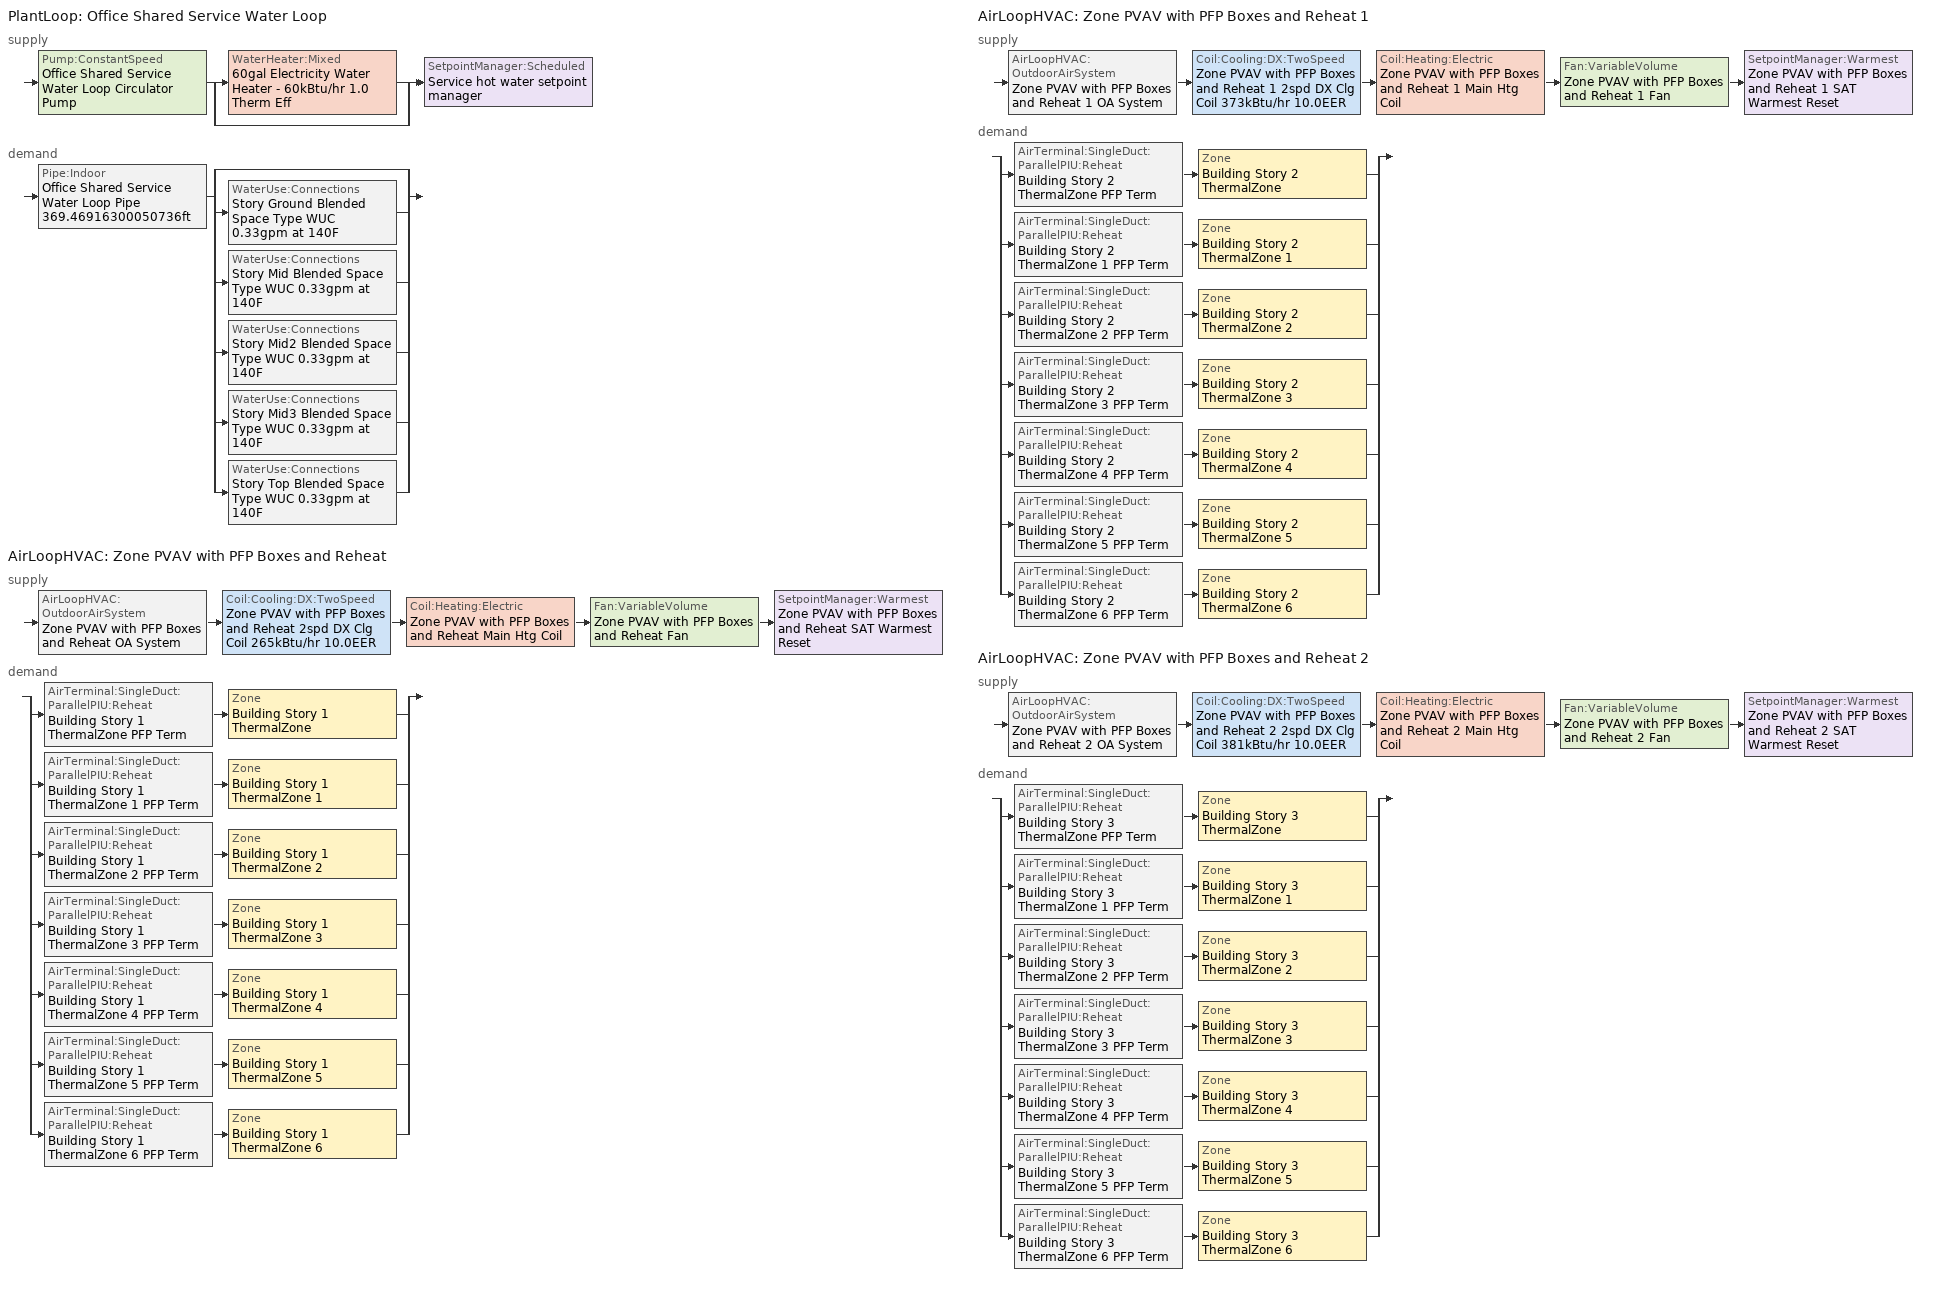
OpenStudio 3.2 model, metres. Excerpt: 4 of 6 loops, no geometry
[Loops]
PlantLoop 'Office Shared Service Water Loop'
 supply: Pump:ConstantSpeed 'Office Shared Service Water Loop Circulator Pump' > split
  | WaterHeater:Mixed '60gal Electricity Water Heater - 60kBtu/hr 1.0 Therm Eff'
  | bypass
  join > SetpointManager:Scheduled 'Service hot water setpoint manager'
 demand: Pipe:Indoor 'Office Shared Service Water Loop Pipe 369.46916300050736ft' > split
  | bypass
  | WaterUse:Connections 'Story Ground Blended Space Type WUC 0.33gpm at 140F'
  | WaterUse:Connections 'Story Mid Blended Space Type WUC 0.33gpm at 140F'
  | WaterUse:Connections 'Story Mid2 Blended Space Type WUC 0.33gpm at 140F'
  | WaterUse:Connections 'Story Mid3 Blended Space Type WUC 0.33gpm at 140F'
  | WaterUse:Connections 'Story Top Blended Space Type WUC 0.33gpm at 140F'
AirLoopHVAC 'Zone PVAV with PFP Boxes and Reheat'
 supply: AirLoopHVAC:OutdoorAirSystem 'Zone PVAV with PFP Boxes and Reheat OA System' > Coil:Cooling:DX:TwoSpeed 'Zone PVAV with PFP Boxes and Reheat 2spd DX Clg Coil 265kBtu/hr 10.0EER' > Coil:Heating:Electric 'Zone PVAV with PFP Boxes and Reheat Main Htg Coil' > Fan:VariableVolume 'Zone PVAV with PFP Boxes and Reheat Fan' > SetpointManager:Warmest 'Zone PVAV with PFP Boxes and Reheat SAT Warmest Reset'
 demand: split
  | AirTerminal:SingleDuct:ParallelPIU:Reheat 'Building Story 1 ThermalZone PFP Term' > Zone 'Building Story 1 ThermalZone'
  | AirTerminal:SingleDuct:ParallelPIU:Reheat 'Building Story 1 ThermalZone 1 PFP Term' > Zone 'Building Story 1 ThermalZone 1'
  | AirTerminal:SingleDuct:ParallelPIU:Reheat 'Building Story 1 ThermalZone 2 PFP Term' > Zone 'Building Story 1 ThermalZone 2'
  | AirTerminal:SingleDuct:ParallelPIU:Reheat 'Building Story 1 ThermalZone 3 PFP Term' > Zone 'Building Story 1 ThermalZone 3'
  | AirTerminal:SingleDuct:ParallelPIU:Reheat 'Building Story 1 ThermalZone 4 PFP Term' > Zone 'Building Story 1 ThermalZone 4'
  | AirTerminal:SingleDuct:ParallelPIU:Reheat 'Building Story 1 ThermalZone 5 PFP Term' > Zone 'Building Story 1 ThermalZone 5'
  | AirTerminal:SingleDuct:ParallelPIU:Reheat 'Building Story 1 ThermalZone 6 PFP Term' > Zone 'Building Story 1 ThermalZone 6'
AirLoopHVAC 'Zone PVAV with PFP Boxes and Reheat 1'
 supply: AirLoopHVAC:OutdoorAirSystem 'Zone PVAV with PFP Boxes and Reheat 1 OA System' > Coil:Cooling:DX:TwoSpeed 'Zone PVAV with PFP Boxes and Reheat 1 2spd DX Clg Coil 373kBtu/hr 10.0EER' > Coil:Heating:Electric 'Zone PVAV with PFP Boxes and Reheat 1 Main Htg Coil' > Fan:VariableVolume 'Zone PVAV with PFP Boxes and Reheat 1 Fan' > SetpointManager:Warmest 'Zone PVAV with PFP Boxes and Reheat 1 SAT Warmest Reset'
 demand: split
  | AirTerminal:SingleDuct:ParallelPIU:Reheat 'Building Story 2 ThermalZone PFP Term' > Zone 'Building Story 2 ThermalZone'
  | AirTerminal:SingleDuct:ParallelPIU:Reheat 'Building Story 2 ThermalZone 1 PFP Term' > Zone 'Building Story 2 ThermalZone 1'
  | AirTerminal:SingleDuct:ParallelPIU:Reheat 'Building Story 2 ThermalZone 2 PFP Term' > Zone 'Building Story 2 ThermalZone 2'
  | AirTerminal:SingleDuct:ParallelPIU:Reheat 'Building Story 2 ThermalZone 3 PFP Term' > Zone 'Building Story 2 ThermalZone 3'
  | AirTerminal:SingleDuct:ParallelPIU:Reheat 'Building Story 2 ThermalZone 4 PFP Term' > Zone 'Building Story 2 ThermalZone 4'
  | AirTerminal:SingleDuct:ParallelPIU:Reheat 'Building Story 2 ThermalZone 5 PFP Term' > Zone 'Building Story 2 ThermalZone 5'
  | AirTerminal:SingleDuct:ParallelPIU:Reheat 'Building Story 2 ThermalZone 6 PFP Term' > Zone 'Building Story 2 ThermalZone 6'
AirLoopHVAC 'Zone PVAV with PFP Boxes and Reheat 2'
 supply: AirLoopHVAC:OutdoorAirSystem 'Zone PVAV with PFP Boxes and Reheat 2 OA System' > Coil:Cooling:DX:TwoSpeed 'Zone PVAV with PFP Boxes and Reheat 2 2spd DX Clg Coil 381kBtu/hr 10.0EER' > Coil:Heating:Electric 'Zone PVAV with PFP Boxes and Reheat 2 Main Htg Coil' > Fan:VariableVolume 'Zone PVAV with PFP Boxes and Reheat 2 Fan' > SetpointManager:Warmest 'Zone PVAV with PFP Boxes and Reheat 2 SAT Warmest Reset'
 demand: split
  | AirTerminal:SingleDuct:ParallelPIU:Reheat 'Building Story 3 ThermalZone PFP Term' > Zone 'Building Story 3 ThermalZone'
  | AirTerminal:SingleDuct:ParallelPIU:Reheat 'Building Story 3 ThermalZone 1 PFP Term' > Zone 'Building Story 3 ThermalZone 1'
  | AirTerminal:SingleDuct:ParallelPIU:Reheat 'Building Story 3 ThermalZone 2 PFP Term' > Zone 'Building Story 3 ThermalZone 2'
  | AirTerminal:SingleDuct:ParallelPIU:Reheat 'Building Story 3 ThermalZone 3 PFP Term' > Zone 'Building Story 3 ThermalZone 3'
  | AirTerminal:SingleDuct:ParallelPIU:Reheat 'Building Story 3 ThermalZone 4 PFP Term' > Zone 'Building Story 3 ThermalZone 4'
  | AirTerminal:SingleDuct:ParallelPIU:Reheat 'Building Story 3 ThermalZone 5 PFP Term' > Zone 'Building Story 3 ThermalZone 5'
  | AirTerminal:SingleDuct:ParallelPIU:Reheat 'Building Story 3 ThermalZone 6 PFP Term' > Zone 'Building Story 3 ThermalZone 6'
[Construction]
Copper pipe 0.75in type L with 0.5in fiberglass batt: Fiberglass batt 0.5in, Copper pipe 0.75in type L
[Material] Roughness=Smooth; Thermal Absorptance=0.9; Solar Absorptance=0.7; Visible Absorptance=0.7
Name | Thickness {m} | Conductivity {W/m-K} | Density {kg/m3} | Specific Heat {J/kg-K}
Copper pipe 0.75in type L | 0.001143 | 386 | 8906.27 | 385.1856
Fiberglass batt 0.5in | 0.0127 | 0.0663448 | 11.2129 | 837.36
[Sizing:Zone] Zone Cooling Design Supply Air Temperature Input Method=SupplyAirTemperature; Zone Cooling Design Supply Air Temperature {C}=12.7778; Zone Cooling Design Supply Air Temperature Difference {deltaC}=11.11; Zone Heating Design Supply Air Temperature Input Method=SupplyAirTemperature; Zone Heating Design Supply Air Temperature {C}=40; Zone Heating Design Supply Air Temperature Difference {deltaC}=11.11; Zone Cooling Design Supply Air Humidity Ratio {kg-H2O/kg-air}=0.0085; Zone Heating Design Supply Air Humidity Ratio {kg-H2O/kg-air}=0.008; Cooling Design Air Flow Method=DesignDay; Heating Design Air Flow Method=DesignDay; Account for Dedicated Outdoor Air System=No; Dedicated Outdoor Air System Control Strategy=NeutralSupplyAir; Dedicated Outdoor Air Low Setpoint Temperature for Design {C}=autosize; Dedicated Outdoor Air High Setpoint Temperature for Design {C}=autosize
Building Story 1 ThermalZone; Building Story 1 ThermalZone 1; Building Story 1 ThermalZone 2; Building Story 1 ThermalZone 3; Building Story 1 ThermalZone 4; Building Story 1 ThermalZone 5; Building Story 1 ThermalZone 6; Building Story 2 ThermalZone; Building Story 2 ThermalZone 1; Building Story 2 ThermalZone 2; Building Story 2 ThermalZone 3; Building Story 2 ThermalZone 4; Building Story 2 ThermalZone 5; Building Story 2 ThermalZone 6; Building Story 3 ThermalZone; Building Story 3 ThermalZone 1; Building Story 3 ThermalZone 2; Building Story 3 ThermalZone 3; Building Story 3 ThermalZone 4; Building Story 3 ThermalZone 5; Building Story 3 ThermalZone 6
[Zone equipment]
Building Story 1 ThermalZone: Building Story 1 ThermalZone PFP Term
Building Story 1 ThermalZone 1: Building Story 1 ThermalZone 1 PFP Term
Building Story 1 ThermalZone 2: Building Story 1 ThermalZone 2 PFP Term
Building Story 1 ThermalZone 3: Building Story 1 ThermalZone 3 PFP Term
Building Story 1 ThermalZone 4: Building Story 1 ThermalZone 4 PFP Term
Building Story 1 ThermalZone 5: Building Story 1 ThermalZone 5 PFP Term
Building Story 1 ThermalZone 6: Building Story 1 ThermalZone 6 PFP Term
Building Story 2 ThermalZone: Building Story 2 ThermalZone PFP Term
Building Story 2 ThermalZone 1: Building Story 2 ThermalZone 1 PFP Term
Building Story 2 ThermalZone 2: Building Story 2 ThermalZone 2 PFP Term
Building Story 2 ThermalZone 3: Building Story 2 ThermalZone 3 PFP Term
Building Story 2 ThermalZone 4: Building Story 2 ThermalZone 4 PFP Term
Building Story 2 ThermalZone 5: Building Story 2 ThermalZone 5 PFP Term
Building Story 2 ThermalZone 6: Building Story 2 ThermalZone 6 PFP Term
Building Story 3 ThermalZone: Building Story 3 ThermalZone PFP Term
Building Story 3 ThermalZone 1: Building Story 3 ThermalZone 1 PFP Term
Building Story 3 ThermalZone 2: Building Story 3 ThermalZone 2 PFP Term
Building Story 3 ThermalZone 3: Building Story 3 ThermalZone 3 PFP Term
Building Story 3 ThermalZone 4: Building Story 3 ThermalZone 4 PFP Term
Building Story 3 ThermalZone 5: Building Story 3 ThermalZone 5 PFP Term
Building Story 3 ThermalZone 6: Building Story 3 ThermalZone 6 PFP Term
[WaterUse:Connections] Drain Water Heat Exchanger Type=None; Drain Water Heat Exchanger Destination=Plant
Name | Water Use Equipment Name 1
Story Ground Blended Space Type WUC 0.33gpm at 140F | Story Ground Blended Space Type Service Water Use 0.33gpm at 140F
Story Mid Blended Space Type WUC 0.33gpm at 140F | Story Mid Blended Space Type Service Water Use 0.33gpm at 140F
Story Mid2 Blended Space Type WUC 0.33gpm at 140F | Story Mid2 Blended Space Type Service Water Use 0.33gpm at 140F
Story Mid3 Blended Space Type WUC 0.33gpm at 140F | Story Mid3 Blended Space Type Service Water Use 0.33gpm at 140F
Story Top Blended Space Type WUC 0.33gpm at 140F | Story Top Blended Space Type Service Water Use 0.33gpm at 140F
[WaterUse:Equipment:Definition] Peak Flow Rate {m3/s}=2.09476e-05; Sensible Fraction Schedule=Fraction Sensible - 0.2; Latent Fraction Schedule=Fraction Latent - 0.05
Name | Target Temperature Schedule
Story Ground Blended Space Type Service Water Use Def 0.33gpm | Mixed Water At Faucet Temp - 140F
Story Mid Blended Space Type Service Water Use Def 0.33gpm | Mixed Water At Faucet Temp - 140F 1
Story Mid2 Blended Space Type Service Water Use Def 0.33gpm | Mixed Water At Faucet Temp - 140F 2
Story Mid3 Blended Space Type Service Water Use Def 0.33gpm | Mixed Water At Faucet Temp - 140F 3
Story Top Blended Space Type Service Water Use Def 0.33gpm | Mixed Water At Faucet Temp - 140F 4
[WaterUse:Equipment] Flow Rate Fraction Schedule=OfficeMedium BLDG_SWH_SCH
Name | Water Use Equipment Definition
Story Ground Blended Space Type Service Water Use 0.33gpm at 140F | Story Ground Blended Space Type Service Water Use Def 0.33gpm
Story Mid Blended Space Type Service Water Use 0.33gpm at 140F | Story Mid Blended Space Type Service Water Use Def 0.33gpm
Story Mid2 Blended Space Type Service Water Use 0.33gpm at 140F | Story Mid2 Blended Space Type Service Water Use Def 0.33gpm
Story Mid3 Blended Space Type Service Water Use 0.33gpm at 140F | Story Mid3 Blended Space Type Service Water Use Def 0.33gpm
Story Top Blended Space Type Service Water Use 0.33gpm at 140F | Story Top Blended Space Type Service Water Use Def 0.33gpm
[PlantLoop]
Office Shared Service Water Loop: Glycol Concentration=0; Maximum Loop Temperature {C}=60; Minimum Loop Temperature {C}=10; Plant Loop Volume {m3}=Autocalculate; Load Distribution Scheme=Optimal
[Sizing:Plant]
Office Shared Service Water Loop: Loop Type=Heating; Design Loop Exit Temperature {C}=60; Loop Design Temperature Difference {deltaC}=5; Sizing Option=NonCoincident; Zone Timesteps in Averaging Window=1; Coincident Sizing Factor Mode=None
[SetpointManager:Scheduled]
Service hot water setpoint manager: Control Variable=Temperature; Schedule=Service Water Loop Temp - 140F; Setpoint Node or NodeList=Office Shared Service Water Loop Supply Outlet Node
[Pump:ConstantSpeed]
Office Shared Service Water Loop Circulator Pump: Rated Flow Rate {m3/s}=autosize; Rated Pump Head {Pa}=29890.7; Rated Power Consumption {W}=autosize; Motor Efficiency=0.7; Fraction of Motor Inefficiencies to Fluid Stream=0; Pump Control Type=Intermittent; Design Power Sizing Method=PowerPerFlowPerPressure; Design Electric Power per Unit Flow Rate {W/(m3/s)}=348701.1; Design Shaft Power per Unit Flow Rate per Unit Head {W-s/m3-Pa}=1.28205
[WaterHeater:Mixed]
60gal Electricity Water Heater - 60kBtu/hr 1.0 Therm Eff: Tank Volume {m3}=0.225668; Setpoint Temperature Schedule=Service Water Loop Temp - 140F; Deadband Temperature Difference {deltaC}=2; Maximum Temperature Limit {C}=60; Heater Control Type=Cycle; Heater Maximum Capacity {W}=17471.5; Heater Fuel Type=Electricity; Heater Thermal Efficiency=1; Off Cycle Parasitic Fuel Consumption Rate {W}=0; Off Cycle Parasitic Fuel Type=Electricity; Off Cycle Parasitic Heat Fraction to Tank=0; On Cycle Parasitic Fuel Consumption Rate {W}=0; On Cycle Parasitic Fuel Type=Electricity; On Cycle Parasitic Heat Fraction to Tank=0; Ambient Temperature Indicator=Schedule; Ambient Temperature Schedule=Water Heater Ambient Temp Schedule - 71.6f; Off Cycle Loss Coefficient to Ambient Temperature {W/K}=79.0106; On Cycle Loss Coefficient to Ambient Temperature {W/K}=79.0106; Use Side Effectiveness=1; Source Side Effectiveness=1; Use Side Design Flow Rate {m3/s}=autosize; Source Side Design Flow Rate {m3/s}=autosize; Indirect Water Heating Recovery Time {hr}=1.5; Source Side Flow Control Mode=IndirectHeatPrimarySetpoint
[Pipe:Indoor]
Office Shared Service Water Loop Pipe 369.46916300050736ft: Construction=Copper pipe 0.75in type L with 0.5in fiberglass batt; Environment Type=Schedule; Ambient Temperature Schedule=Office Shared Service Water Loop Piping Air Temp - 70F; Ambient Air Velocity Schedule=Office Shared Service Water Loop Piping Air Velocity - 0.67mph; Pipe Inside Diameter {m}=0.019939; Pipe Length {m}=112.614
[AirLoopHVAC] Design Supply Air Flow Rate {m3/s}=autosize; Design Return Air Flow Fraction of Supply Air Flow=1
Name | Availability Schedule
Zone PVAV with PFP Boxes and Reheat | Zone PVAV with PFP Boxes and Reheat Occ Sch
Zone PVAV with PFP Boxes and Reheat 1 | Zone PVAV with PFP Boxes and Reheat 1 Occ Sch
Zone PVAV with PFP Boxes and Reheat 2 | Zone PVAV with PFP Boxes and Reheat 2 Occ Sch
[Sizing:System] Type of Load to Size On=Sensible; Central Heating Maximum System Air Flow Ratio=0.3; Preheat Design Temperature {C}=7.22222; Preheat Design Humidity Ratio {kg-H2O/kg-Air}=0.008; Precool Design Temperature {C}=12.7778; Precool Design Humidity Ratio {kg-H2O/kg-Air}=0.008; Central Cooling Design Supply Air Temperature {C}=12.7778; Central Heating Design Supply Air Temperature {C}=12.7778; Sizing Option=Coincident; 100% Outdoor Air in Cooling=No; 100% Outdoor Air in Heating=No; Central Cooling Design Supply Air Humidity Ratio {kg-H2O/kg-Air}=0.0085; Central Heating Design Supply Air Humidity Ratio {kg-H2O/kg-Air}=0.008; Cooling Design Air Flow Method=DesignDay; Cooling Design Air Flow Rate {m3/s}=0; Heating Design Air Flow Method=DesignDay; Heating Design Air Flow Rate {m3/s}=0; System Outdoor Air Method=ZoneSum; Zone Maximum Outdoor Air Fraction=1; Cooling Supply Air Flow Rate Per Floor Area {m3/s-m2}=0.00996765; Cooling Fraction of Autosized Cooling Supply Air Flow Rate=1; Cooling Supply Air Flow Rate Per Unit Cooling Capacity {m3/s-W}=3.94755e-05; Heating Supply Air Flow Rate Per Floor Area {m3/s-m2}=0.00996765; Heating Fraction of Autosized Heating Supply Air Flow Rate=1; Heating Fraction of Autosized Cooling Supply Air Flow Rate=1; Heating Supply Air Flow Rate Per Unit Heating Capacity {m3/s-W}=3.15882e-05; Cooling Design Capacity Method=CoolingDesignCapacity; Cooling Design Capacity {W}=autosize; Cooling Design Capacity Per Floor Area {W/m2}=234.7; Fraction of Autosized Cooling Design Capacity=1; Heating Design Capacity Method=HeatingDesignCapacity; Heating Design Capacity {W}=autosize; Heating Design Capacity Per Floor Area {W/m2}=157; Fraction of Autosized Heating Design Capacity=1; Central Cooling Capacity Control Method=OnOff
Name | Design Outdoor Air Flow Rate {m3/s}
Zone PVAV with PFP Boxes and Reheat | 1.29113
Zone PVAV with PFP Boxes and Reheat 1 | 0.860909
Zone PVAV with PFP Boxes and Reheat 2 | 0.865354
[Fan:VariableVolume] Availability Schedule=Always On Discrete; Pressure Rise {Pa}=1389.92; Maximum Flow Rate {m3/s}=Autosize; Fan Power Minimum Flow Rate Input Method=Fraction; Fan Power Minimum Flow Fraction=0.25; Fan Power Minimum Air Flow Rate {m3/s}=0; Motor In Airstream Fraction=1; Fan Power Coefficient 1=0.04076; Fan Power Coefficient 2=0.0881; Fan Power Coefficient 3=-0.0729; Fan Power Coefficient 4=0.9437; Fan Power Coefficient 5=0
Name | Fan Total Efficiency | Motor Efficiency
Zone PVAV with PFP Boxes and Reheat Fan | 0.6006 | 0.924
Zone PVAV with PFP Boxes and Reheat 1 Fan; Zone PVAV with PFP Boxes and Reheat 2 Fan | 0.6045 | 0.93
[Coil:Heating:Electric] Availability Schedule=Always On Discrete
Name | Efficiency
Zone PVAV with PFP Boxes and Reheat Main Htg Coil; Zone PVAV with PFP Boxes and Reheat 1 Main Htg Coil; Zone PVAV with PFP Boxes and Reheat 2 Main Htg Coil | 0.9
Building Story 1 ThermalZone Electric Reheat Coil; Building Story 1 ThermalZone 1 Electric Reheat Coil; Building Story 1 ThermalZone 2 Electric Reheat Coil; Building Story 1 ThermalZone 3 Electric Reheat Coil; Building Story 1 ThermalZone 4 Electric Reheat Coil; Building Story 1 ThermalZone 5 Electric Reheat Coil; Building Story 1 ThermalZone 6 Electric Reheat Coil; Building Story 2 ThermalZone Electric Reheat Coil; Building Story 2 ThermalZone 1 Electric Reheat Coil; Building Story 2 ThermalZone 2 Electric Reheat Coil; Building Story 2 ThermalZone 3 Electric Reheat Coil; Building Story 2 ThermalZone 4 Electric Reheat Coil; Building Story 2 ThermalZone 5 Electric Reheat Coil; Building Story 2 ThermalZone 6 Electric Reheat Coil; Building Story 3 ThermalZone Electric Reheat Coil; Building Story 3 ThermalZone 1 Electric Reheat Coil; Building Story 3 ThermalZone 2 Electric Reheat Coil; Building Story 3 ThermalZone 3 Electric Reheat Coil; Building Story 3 ThermalZone 4 Electric Reheat Coil; Building Story 3 ThermalZone 5 Electric Reheat Coil; Building Story 3 ThermalZone 6 Electric Reheat Coil | 1
[Coil:Cooling:DX:TwoSpeed] Availability Schedule=Always On Discrete; Rated High Speed Total Cooling Capacity {W}=Autosize; Rated High Speed Sensible Heat Ratio=Autosize; Rated High Speed COP {W/W}=3.46588; Rated High Speed Air Flow Rate {m3/s}=Autosize; Unit Internal Static Air Pressure {Pa}=773.3; Total Cooling Capacity Function of Temperature Curve=PSZ-AC_Unitary_PackagecoolCapFT; Total Cooling Capacity Function of Flow Fraction Curve=PSZ-AC_Unitary_PackagecoolFFF; Energy Input Ratio Function of Temperature Curve=PSZ-AC DX Unitary Package EIRFT; Energy Input Ratio Function of Flow Fraction Curve=PSZ-AC_Unitary_PackagecoolEIRFFF; Part Load Fraction Correlation Curve=PSZ-AC_Unitary_PackagecoolPLR; Rated Low Speed Total Cooling Capacity {W}=Autosize; Rated Low Speed Sensible Heat Ratio=0.69; Rated Low Speed COP {W/W}=3.46588; Low Speed Total Cooling Capacity Function of Temperature Curve=PSZ-AC_Unitary_PackagecoolCapFT; Low Speed Energy Input Ratio Function of Temperature Curve=PSZ-AC DX Unitary Package EIRFT; Condenser Type=AirCooled; Minimum Outdoor Dry-Bulb Temperature for Compressor Operation {C}=-25; High Speed Evaporative Condenser Effectiveness=0; High Speed Evaporative Condenser Air Flow Rate {m3/s}=Autosize; High Speed Evaporative Condenser Pump Rated Power Consumption {W}=Autosize; Low Speed Evaporative Condenser Effectiveness=0; Low Speed Evaporative Condenser Air Flow Rate {m3/s}=Autosize; Low Speed Evaporative Condenser Pump Rated Power Consumption {W}=Autosize; Basin Heater Capacity {W/K}=10; Basin Heater Setpoint Temperature {C}=2
Zone PVAV with PFP Boxes and Reheat 2spd DX Clg Coil 265kBtu/hr 10.0EER; Zone PVAV with PFP Boxes and Reheat 1 2spd DX Clg Coil 373kBtu/hr 10.0EER; Zone PVAV with PFP Boxes and Reheat 2 2spd DX Clg Coil 381kBtu/hr 10.0EER
[Controller:OutdoorAir] Minimum Outdoor Air Flow Rate {m3/s}=autosize; Maximum Outdoor Air Flow Rate {m3/s}=Autosize; Economizer Control Type=DifferentialDryBulb; Economizer Control Action Type=ModulateFlow; Lockout Type=LockoutWithHeating; Minimum Limit Type=FixedMinimum; High Humidity Control=No; Heat Recovery Bypass Control Type=BypassWhenWithinEconomizerLimits
Name | Minimum Outdoor Air Schedule | Controller Mechanical Ventilation
Zone PVAV with PFP Boxes and Reheat OA Controller | Zone PVAV with PFP Boxes and Reheat Occ Sch | Zone PVAV with PFP Boxes and Reheat Vent Controller
Zone PVAV with PFP Boxes and Reheat 1 OA Controller | Zone PVAV with PFP Boxes and Reheat 1 Occ Sch | Zone PVAV with PFP Boxes and Reheat 1 Vent Controller
Zone PVAV with PFP Boxes and Reheat 2 OA Controller | Zone PVAV with PFP Boxes and Reheat 2 Occ Sch | Zone PVAV with PFP Boxes and Reheat 2 Vent Controller
[Controller:MechanicalVentilation] Availability Schedule=Always On Discrete; System Outdoor Air Method=ZoneSum
Zone PVAV with PFP Boxes and Reheat Vent Controller; Zone PVAV with PFP Boxes and Reheat 1 Vent Controller; Zone PVAV with PFP Boxes and Reheat 2 Vent Controller
[AirLoopHVAC:OutdoorAirSystem]
Name | Controller
Zone PVAV with PFP Boxes and Reheat OA System | Zone PVAV with PFP Boxes and Reheat OA Controller
Zone PVAV with PFP Boxes and Reheat 1 OA System | Zone PVAV with PFP Boxes and Reheat 1 OA Controller
Zone PVAV with PFP Boxes and Reheat 2 OA System | Zone PVAV with PFP Boxes and Reheat 2 OA Controller
[Fan:ConstantVolume] Fan Total Efficiency=0.4675; Pressure Rise {Pa}=0; Maximum Flow Rate {m3/s}=AutoSize; Motor Efficiency=0.85; Motor In Airstream Fraction=1
Name | Availability Schedule
Building Story 1 ThermalZone PFP Term Fan; Building Story 1 ThermalZone 1 PFP Term Fan; Building Story 1 ThermalZone 2 PFP Term Fan; Building Story 1 ThermalZone 3 PFP Term Fan; Building Story 1 ThermalZone 4 PFP Term Fan; Building Story 1 ThermalZone 5 PFP Term Fan; Building Story 1 ThermalZone 6 PFP Term Fan | Zone PVAV with PFP Boxes and Reheat Occ Sch
Building Story 2 ThermalZone PFP Term Fan; Building Story 2 ThermalZone 1 PFP Term Fan; Building Story 2 ThermalZone 2 PFP Term Fan; Building Story 2 ThermalZone 3 PFP Term Fan; Building Story 2 ThermalZone 4 PFP Term Fan; Building Story 2 ThermalZone 5 PFP Term Fan; Building Story 2 ThermalZone 6 PFP Term Fan | Zone PVAV with PFP Boxes and Reheat 1 Occ Sch
Building Story 3 ThermalZone PFP Term Fan; Building Story 3 ThermalZone 1 PFP Term Fan; Building Story 3 ThermalZone 2 PFP Term Fan; Building Story 3 ThermalZone 3 PFP Term Fan; Building Story 3 ThermalZone 4 PFP Term Fan; Building Story 3 ThermalZone 5 PFP Term Fan; Building Story 3 ThermalZone 6 PFP Term Fan | Zone PVAV with PFP Boxes and Reheat 2 Occ Sch
[AirTerminal:SingleDuct:ParallelPIU:Reheat] Availability Schedule=Always On Discrete; Maximum Primary Air Flow Rate {m3/s}=Autosize; Maximum Secondary Air Flow Rate {m3/s}=Autosize; Minimum Primary Air Flow Fraction=Autosize; Fan On Flow Fraction=Autosize; Maximum Hot Water or Steam Flow Rate {m3/s}=Autosize; Minimum Hot Water or Steam Flow Rate {m3/s}=0; Convergence Tolerance=0.001
Name | Fan | Reheat Coil
Building Story 1 ThermalZone PFP Term | Building Story 1 ThermalZone PFP Term Fan | Building Story 1 ThermalZone Electric Reheat Coil
Building Story 1 ThermalZone 1 PFP Term | Building Story 1 ThermalZone 1 PFP Term Fan | Building Story 1 ThermalZone 1 Electric Reheat Coil
Building Story 1 ThermalZone 2 PFP Term | Building Story 1 ThermalZone 2 PFP Term Fan | Building Story 1 ThermalZone 2 Electric Reheat Coil
Building Story 1 ThermalZone 3 PFP Term | Building Story 1 ThermalZone 3 PFP Term Fan | Building Story 1 ThermalZone 3 Electric Reheat Coil
Building Story 1 ThermalZone 4 PFP Term | Building Story 1 ThermalZone 4 PFP Term Fan | Building Story 1 ThermalZone 4 Electric Reheat Coil
Building Story 1 ThermalZone 5 PFP Term | Building Story 1 ThermalZone 5 PFP Term Fan | Building Story 1 ThermalZone 5 Electric Reheat Coil
Building Story 1 ThermalZone 6 PFP Term | Building Story 1 ThermalZone 6 PFP Term Fan | Building Story 1 ThermalZone 6 Electric Reheat Coil
Building Story 2 ThermalZone PFP Term | Building Story 2 ThermalZone PFP Term Fan | Building Story 2 ThermalZone Electric Reheat Coil
Building Story 2 ThermalZone 1 PFP Term | Building Story 2 ThermalZone 1 PFP Term Fan | Building Story 2 ThermalZone 1 Electric Reheat Coil
Building Story 2 ThermalZone 2 PFP Term | Building Story 2 ThermalZone 2 PFP Term Fan | Building Story 2 ThermalZone 2 Electric Reheat Coil
Building Story 2 ThermalZone 3 PFP Term | Building Story 2 ThermalZone 3 PFP Term Fan | Building Story 2 ThermalZone 3 Electric Reheat Coil
Building Story 2 ThermalZone 4 PFP Term | Building Story 2 ThermalZone 4 PFP Term Fan | Building Story 2 ThermalZone 4 Electric Reheat Coil
Building Story 2 ThermalZone 5 PFP Term | Building Story 2 ThermalZone 5 PFP Term Fan | Building Story 2 ThermalZone 5 Electric Reheat Coil
Building Story 2 ThermalZone 6 PFP Term | Building Story 2 ThermalZone 6 PFP Term Fan | Building Story 2 ThermalZone 6 Electric Reheat Coil
Building Story 3 ThermalZone PFP Term | Building Story 3 ThermalZone PFP Term Fan | Building Story 3 ThermalZone Electric Reheat Coil
Building Story 3 ThermalZone 1 PFP Term | Building Story 3 ThermalZone 1 PFP Term Fan | Building Story 3 ThermalZone 1 Electric Reheat Coil
Building Story 3 ThermalZone 2 PFP Term | Building Story 3 ThermalZone 2 PFP Term Fan | Building Story 3 ThermalZone 2 Electric Reheat Coil
Building Story 3 ThermalZone 3 PFP Term | Building Story 3 ThermalZone 3 PFP Term Fan | Building Story 3 ThermalZone 3 Electric Reheat Coil
Building Story 3 ThermalZone 4 PFP Term | Building Story 3 ThermalZone 4 PFP Term Fan | Building Story 3 ThermalZone 4 Electric Reheat Coil
Building Story 3 ThermalZone 5 PFP Term | Building Story 3 ThermalZone 5 PFP Term Fan | Building Story 3 ThermalZone 5 Electric Reheat Coil
Building Story 3 ThermalZone 6 PFP Term | Building Story 3 ThermalZone 6 PFP Term Fan | Building Story 3 ThermalZone 6 Electric Reheat Coil
[SetpointManager:Warmest] Control Variable=Temperature; Minimum Setpoint Temperature {C}=12.7778; Maximum Setpoint Temperature {C}=15.5556; Strategy=MaximumTemperature
Name | Setpoint Node or NodeList
Zone PVAV with PFP Boxes and Reheat SAT Warmest Reset | Zone PVAV with PFP Boxes and Reheat Supply Outlet Node
Zone PVAV with PFP Boxes and Reheat 1 SAT Warmest Reset | Zone PVAV with PFP Boxes and Reheat 1 Supply Outlet Node
Zone PVAV with PFP Boxes and Reheat 2 SAT Warmest Reset | Zone PVAV with PFP Boxes and Reheat 2 Supply Outlet Node
[Schedule:Ruleset]
Name | Default Day Schedule | Summer Design Day Schedule | Winter Design Day Schedule
OfficeMedium BLDG_SWH_SCH | OfficeMedium BLDG_SWH_SCH Default | OfficeMedium BLDG_SWH_SCH Summer Design Day | OfficeMedium BLDG_SWH_SCH Winter Design Day
Fraction Sensible - 0.2 | Fraction Sensible - 0.2 Default
Fraction Latent - 0.05 | Fraction Latent - 0.05 Default
Mixed Water At Faucet Temp - 140F | Mixed Water At Faucet Temp - 140F Default
Mixed Water At Faucet Temp - 140F 1 | Mixed Water At Faucet Temp - 140F Default 1
Mixed Water At Faucet Temp - 140F 2 | Mixed Water At Faucet Temp - 140F Default 2
Mixed Water At Faucet Temp - 140F 3 | Mixed Water At Faucet Temp - 140F Default 3
Mixed Water At Faucet Temp - 140F 4 | Mixed Water At Faucet Temp - 140F Default 4
Service Water Loop Temp - 140F | Service Water Loop Temp - 140F Default
Water Heater Ambient Temp Schedule - 71.6f | Water Heater Ambient Temp Schedule - 71.6f Default
Office Shared Service Water Loop Piping Air Temp - 70F | Office Shared Service Water Loop Piping Air Temp - 70F Default
Office Shared Service Water Loop Piping Air Velocity - 0.67mph | Office Shared Service Water Loop Piping Air Velocity - 0.67mph Default
Zone PVAV with PFP Boxes and Reheat Occ Sch | Zone PVAV with PFP Boxes and Reheat Occ Sch Default | Zone PVAV with PFP Boxes and Reheat Occ Sch Summer Design Day | Zone PVAV with PFP Boxes and Reheat Occ Sch Winter Design Day
Zone PVAV with PFP Boxes and Reheat 1 Occ Sch | Zone PVAV with PFP Boxes and Reheat 1 Occ Sch Default | Zone PVAV with PFP Boxes and Reheat 1 Occ Sch Summer Design Day | Zone PVAV with PFP Boxes and Reheat 1 Occ Sch Winter Design Day
Zone PVAV with PFP Boxes and Reheat 2 Occ Sch | Zone PVAV with PFP Boxes and Reheat 2 Occ Sch Default | Zone PVAV with PFP Boxes and Reheat 2 Occ Sch Summer Design Day | Zone PVAV with PFP Boxes and Reheat 2 Occ Sch Winter Design Day
[Schedule:Day]
OfficeMedium BLDG_SWH_SCH Default: Yes, 3, 0, 0, 4, 0, 0.01, 5, 0, 0.02, 6, 0, 0.03, 7, 0, 0.04, 9, 0, 0.04, 9, 30, 0.06, 10, 0, 0.06, 11, 0, 0.09, 12, 0, 0.06, 13, 0, 0.04, 14, 0, 0.04, 15, 0, 0.0133333, 15, 30, 0, 24, 0, 0
OfficeMedium BLDG_SWH_SCH Summer Design Day: 6, 0, 0, 7, 0, 0.07, 8, 0, 0.19, 9, 0, 0.35, 10, 0, 0.38, 11, 0, 0.39, 12, 0, 0.47, 13, 0, 0.57, 14, 0, 0.54, 15, 0, 0.34, 16, 0, 0.33, 17, 0, 0.44, 18, 0, 0.26, 19, 0, 0.21, 20, 0, 0.15, 21, 0, 0.17, 22, 0, 0.08, 24, 0, 0.05
OfficeMedium BLDG_SWH_SCH SmrDsn|Wkdy Day: Yes, 5, 0, 0, 6, 0, 0.07, 7, 0, 0.19, 8, 0, 0.35, 9, 0, 0.38, 10, 0, 0.57, 11, 0, 0.54, 12, 0, 0.34, 13, 0, 0.33, 14, 0, 0.21, 15, 0, 0.15, 16, 0, 0.17, 17, 0, 0.08, 18, 0, 0.05, 18, 30, 0.05, 19, 30, 0.025, 20, 30, 0, 24, 0, 0
OfficeMedium BLDG_SWH_SCH Winter Design Day: 6, 0, 0, 7, 0, 0.07, 8, 0, 0.11, 9, 0, 0.15, 10, 0, 0.21, 11, 0, 0.19, 12, 0, 0.23, 13, 0, 0.2, 14, 0, 0.19, 15, 0, 0.15, 16, 0, 0.13, 17, 0, 0.14, 19, 0, 0.07, 24, 0, 0
OfficeMedium BLDG_SWH_SCH WntrDsn|Sat Day: Yes, 4, 30, 0, 5, 30, 0.07, 6, 30, 0.11, 7, 30, 0.15, 8, 30, 0.21, 9, 30, 0.19, 10, 30, 0.2, 11, 30, 0.19, 12, 30, 0.15, 13, 30, 0.13, 14, 30, 0.07, 15, 0, 0.07, 16, 0, 0.035, 17, 0, 0, 24, 0, 0
Fraction Sensible - 0.2 Default: 24, 0, 0.2
Fraction Latent - 0.05 Default: 24, 0, 0.05
Mixed Water At Faucet Temp - 140F Default; Mixed Water At Faucet Temp - 140F Default 1; Mixed Water At Faucet Temp - 140F Default 2; Mixed Water At Faucet Temp - 140F Default 3; Mixed Water At Faucet Temp - 140F Default 4; Service Water Loop Temp - 140F Default: 24, 0, 60
Water Heater Ambient Temp Schedule - 71.6f Default: 24, 0, 22
Office Shared Service Water Loop Piping Air Temp - 70F Default: 24, 0, 21.1111
Office Shared Service Water Loop Piping Air Velocity - 0.67mph Default: 24, 0, 0.3
Zone PVAV with PFP Boxes and Reheat Occ Sch Default; Zone PVAV with PFP Boxes and Reheat 1 Occ Sch Default; Zone PVAV with PFP Boxes and Reheat 2 Occ Sch Default: 6, 30, 0, 15, 30, 1, 24, 0, 0
Zone PVAV with PFP Boxes and Reheat Occ Sch Winter Design Day; Zone PVAV with PFP Boxes and Reheat Occ Sch Summer Design Day; Zone PVAV with PFP Boxes and Reheat 1 Occ Sch Winter Design Day; Zone PVAV with PFP Boxes and Reheat 1 Occ Sch Summer Design Day; Zone PVAV with PFP Boxes and Reheat 2 Occ Sch Winter Design Day; Zone PVAV with PFP Boxes and Reheat 2 Occ Sch Summer Design Day: 24, 0, 1
Zone PVAV with PFP Boxes and Reheat Occ Sch Saturday; Zone PVAV with PFP Boxes and Reheat 1 Occ Sch Saturday; Zone PVAV with PFP Boxes and Reheat 2 Occ Sch Saturday: 8, 30, 0, 13, 30, 1, 24, 0, 0
Zone PVAV with PFP Boxes and Reheat Occ Sch Sunday; Zone PVAV with PFP Boxes and Reheat 1 Occ Sch Sunday; Zone PVAV with PFP Boxes and Reheat 2 Occ Sch Sunday: 24, 0, 0
[Schedule:Rule] Date Specification Type=DateRange; Start Month=1; Start Day=1; End Month=12; End Day=31
Name | Schedule Ruleset | Rule Order | Day Schedule | Apply Monday | Apply Tuesday | Apply Wednesday | Apply Thursday | Apply Friday | Apply Saturday | Apply Sunday
Schedule Rule 6 | OfficeMedium BLDG_SWH_SCH | 1 | OfficeMedium BLDG_SWH_SCH SmrDsn|Wkdy Day | Yes | Yes | Yes | Yes | Yes
Schedule Rule 9 | OfficeMedium BLDG_SWH_SCH | 0 | OfficeMedium BLDG_SWH_SCH WntrDsn|Sat Day |  |  |  |  |  | Yes
Zone PVAV with PFP Boxes and Reheat Occ Sch Saturday Rule | Zone PVAV with PFP Boxes and Reheat Occ Sch | 1 | Zone PVAV with PFP Boxes and Reheat Occ Sch Saturday |  |  |  |  |  | Yes
Zone PVAV with PFP Boxes and Reheat Occ Sch Sunday Rule | Zone PVAV with PFP Boxes and Reheat Occ Sch | 0 | Zone PVAV with PFP Boxes and Reheat Occ Sch Sunday |  |  |  |  |  |  | Yes
Zone PVAV with PFP Boxes and Reheat 1 Occ Sch Saturday Rule | Zone PVAV with PFP Boxes and Reheat 1 Occ Sch | 1 | Zone PVAV with PFP Boxes and Reheat 1 Occ Sch Saturday |  |  |  |  |  | Yes
Zone PVAV with PFP Boxes and Reheat 1 Occ Sch Sunday Rule | Zone PVAV with PFP Boxes and Reheat 1 Occ Sch | 0 | Zone PVAV with PFP Boxes and Reheat 1 Occ Sch Sunday |  |  |  |  |  |  | Yes
Zone PVAV with PFP Boxes and Reheat 2 Occ Sch Saturday Rule | Zone PVAV with PFP Boxes and Reheat 2 Occ Sch | 1 | Zone PVAV with PFP Boxes and Reheat 2 Occ Sch Saturday |  |  |  |  |  | Yes
Zone PVAV with PFP Boxes and Reheat 2 Occ Sch Sunday Rule | Zone PVAV with PFP Boxes and Reheat 2 Occ Sch | 0 | Zone PVAV with PFP Boxes and Reheat 2 Occ Sch Sunday |  |  |  |  |  |  | Yes
[Schedule:Constant]
Always On Discrete: Value=1
[Curve:Biquadratic] Minimum Value of x=12.77778; Maximum Value of x=23.88889; Minimum Value of y=21.11111; Maximum Value of y=46.11111
Name | Coefficient1 Constant | Coefficient2 x | Coefficient3 x**2 | Coefficient4 y | Coefficient5 y**2 | Coefficient6 x*y
PSZ-AC_Unitary_PackagecoolCapFT | 0.766956 | 0.0107756 | -4.14703e-05 | 0.00134961 | -0.000261144 | 0.000457488
PSZ-AC DX Unitary Package EIRFT | 0.297145 | 0.0430933 | -0.000748766 | 0.00597727 | 0.000482112 | -0.000956448
[Curve:Quadratic]
Name | Coefficient1 Constant | Coefficient2 x | Coefficient3 x**2 | Minimum Value of x | Maximum Value of x
PSZ-AC_Unitary_PackagecoolFFF | 0.8 | 0.2 | 0 | 0.5 | 1.5
PSZ-AC_Unitary_PackagecoolEIRFFF | 1.156 | -0.1816 | 0.0256 | 0.5 | 1.5
PSZ-AC_Unitary_PackagecoolPLR | 0.75 | 0.25 | 0 | 0 | 1
